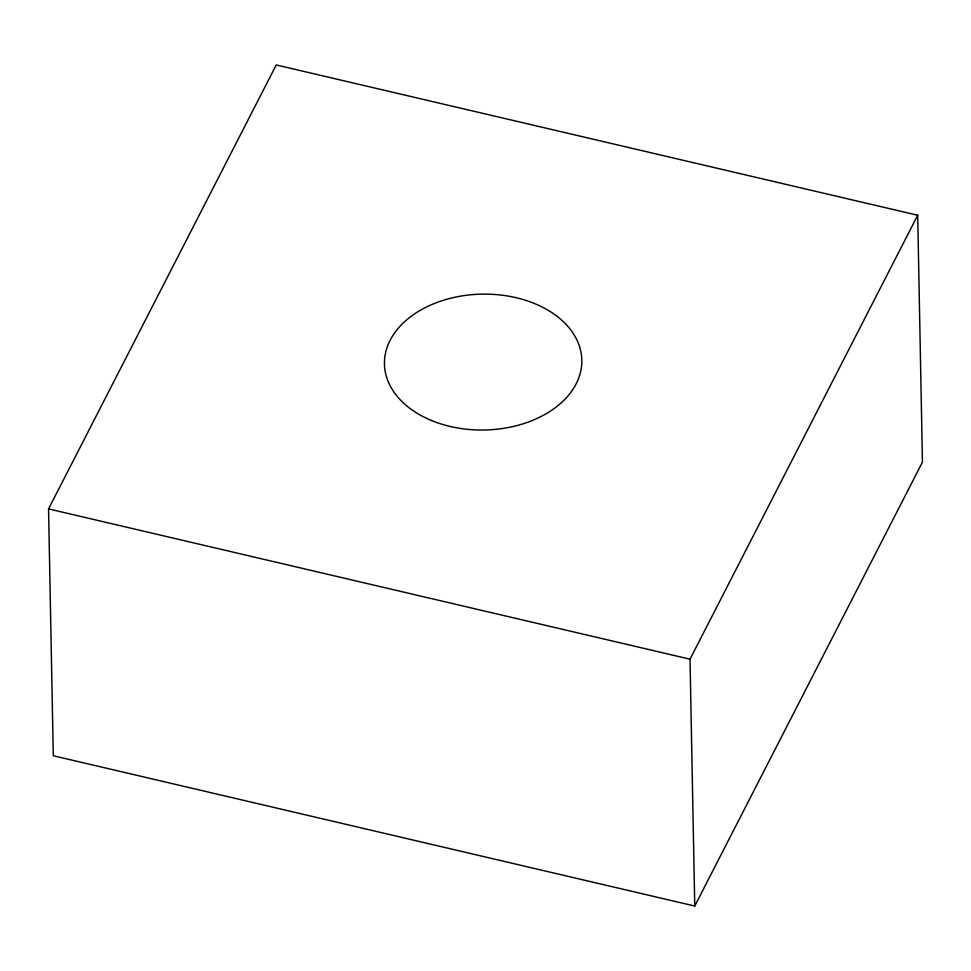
<?xml version="1.0" encoding="UTF-8"?>
<svg xmlns="http://www.w3.org/2000/svg" width="971" height="971" viewBox="0 0 971 971"><rect width="100%" height="100%" fill="white"/><g stroke="black" fill="none" stroke-linecap="round" stroke-linejoin="round"><path stroke-width="1.46" d="M48.55 508.901L276.25 64.96L917.704 215.246L922.45 462.099L694.75 906.04L53.296 755.754L48.55 508.901L690.017 659.188L694.75 906.04M690.017 659.188L917.704 215.246M431.5 420.504A98.702 67.946 -1.1 0 0 581.787 362.911A98.702 67.946 -1.1 0 0 436.1 302.806A98.702 67.946 -1.1 0 0 431.5 420.504"/></g></svg>
